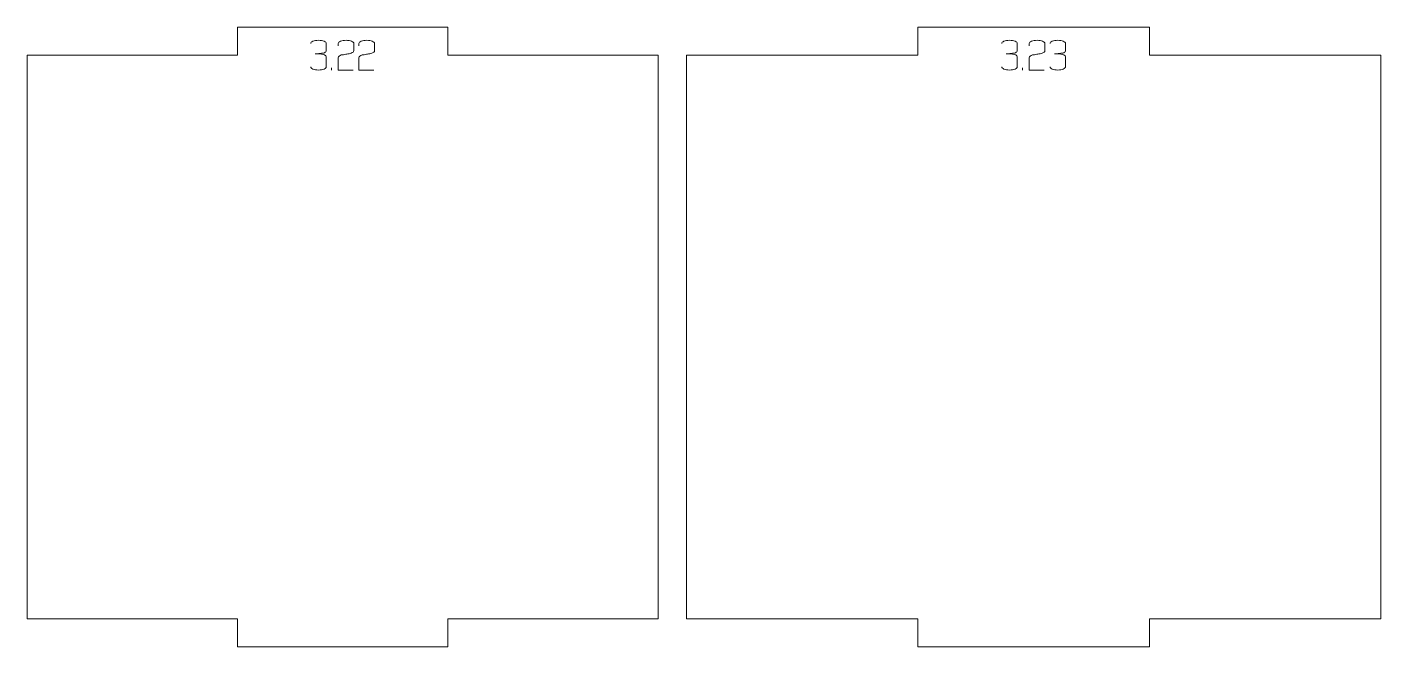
# Model space of a CAD drawing. Header units: centimetres. Extents: x -158 to 228, y -202 to 254.
# Drawn here: x -16.46 to -2.05, y -78.55 to -71.95 of the extents above; entities that cross this region are included whole.
import ezdxf

# ---------------------------------------------------------------- set-up
doc = ezdxf.new("R2010")
doc.units = ezdxf.units.CM
doc.header["$MEASUREMENT"] = 0
doc.layers.add('Capa 1', color=7, linetype='Continuous')

msp = doc.modelspace()

# ---------------------------------------------------------------- hatches: boundary and pattern name
at = {"layer": 'Capa 1', "true_color": 0x3e4095}
h = msp.add_hatch(color=175, dxfattribs=at)
edge = h.paths.add_edge_path()
edge.add_spline(control_points=[(-13.35947, -72.40756), (-13.38301, -72.40756), (-13.40266, -72.40412), (-13.4184, -72.39724), (-13.43415, -72.39036), (-13.44202, -72.38203), (-13.44202, -72.37225), (-13.44202, -72.38203), (-13.43415, -72.39036), (-13.4184, -72.39724), (-13.40266, -72.40412), (-13.38301, -72.40756), (-13.35947, -72.40756), (-13.33593, -72.40756), (-13.31628, -72.40412), (-13.30054, -72.39724), (-13.28479, -72.39036), (-13.27692, -72.38203), (-13.27692, -72.37225), (-13.27692, -72.37225), (-13.27692, -72.26906), (-13.27692, -72.26906), (-13.27692, -72.2608), (-13.28258, -72.25362), (-13.29389, -72.24751), (-13.3052, -72.24139), (-13.33837, -72.23726), (-13.39341, -72.23512), (-13.33868, -72.23176), (-13.30581, -72.22778), (-13.29481, -72.2232), (-13.2838, -72.21861), (-13.27784, -72.21112), (-13.27692, -72.20073), (-13.27692, -72.20073), (-13.27692, -72.12643), (-13.27692, -72.12643), (-13.27692, -72.11665), (-13.28479, -72.10832), (-13.30054, -72.10144), (-13.31628, -72.09456), (-13.33593, -72.09112), (-13.35947, -72.09112), (-13.38301, -72.09112), (-13.40266, -72.09456), (-13.4184, -72.10144), (-13.43415, -72.10832), (-13.44202, -72.11665), (-13.44202, -72.12643), (-13.44202, -72.11665), (-13.43415, -72.10832), (-13.4184, -72.10144), (-13.40266, -72.09456), (-13.38301, -72.09112), (-13.35947, -72.09112), (-13.33593, -72.09112), (-13.31628, -72.09456), (-13.30054, -72.10144), (-13.28479, -72.10832), (-13.27692, -72.11665), (-13.27692, -72.12643), (-13.27692, -72.12643), (-13.27692, -72.20073), (-13.27692, -72.20073), (-13.27784, -72.21112), (-13.2838, -72.21861), (-13.29481, -72.2232), (-13.30581, -72.22778), (-13.33868, -72.23176), (-13.39341, -72.23512), (-13.33837, -72.23726), (-13.3052, -72.24139), (-13.29389, -72.24751), (-13.28258, -72.25362), (-13.27692, -72.2608), (-13.27692, -72.26906), (-13.27692, -72.26906), (-13.27692, -72.37225), (-13.27692, -72.37225), (-13.27692, -72.38203), (-13.28479, -72.39036), (-13.30054, -72.39724), (-13.31628, -72.40412), (-13.33593, -72.40756), (-13.35947, -72.40756)], knot_values=[0, 0, 0, 0, 0.03571429, 0.03571429, 0.03571429, 0.07142857, 0.07142857, 0.07142857, 0.10714286, 0.10714286, 0.10714286, 0.14285714, 0.14285714, 0.14285714, 0.17857143, 0.17857143, 0.17857143, 0.21428571, 0.21428571, 0.21428571, 0.25, 0.25, 0.25, 0.28571429, 0.28571429, 0.28571429, 0.32142857, 0.32142857, 0.32142857, 0.35714286, 0.35714286, 0.35714286, 0.39285714, 0.39285714, 0.39285714, 0.42857143, 0.42857143, 0.42857143, 0.46428571, 0.46428571, 0.46428571, 0.5, 0.5, 0.5, 0.53571429, 0.53571429, 0.53571429, 0.57142857, 0.57142857, 0.57142857, 0.60714286, 0.60714286, 0.60714286, 0.64285714, 0.64285714, 0.64285714, 0.67857143, 0.67857143, 0.67857143, 0.71428571, 0.71428571, 0.71428571, 0.75, 0.75, 0.75, 0.78571429, 0.78571429, 0.78571429, 0.82142857, 0.82142857, 0.82142857, 0.85714286, 0.85714286, 0.85714286, 0.89285714, 0.89285714, 0.89285714, 0.92857143, 0.92857143, 0.92857143, 0.96428571, 0.96428571, 0.96428571, 1, 1, 1, 1], degree=3, periodic=1)
h = msp.add_hatch(color=175, dxfattribs=at)
edge = h.paths.add_edge_path()
edge.add_spline(control_points=[(-13.14897, -72.40756), (-13.14897, -72.40756), (-13.14897, -72.27502), (-13.14897, -72.27502), (-13.14805, -72.2631), (-13.1372, -72.25393), (-13.11641, -72.24751), (-13.10785, -72.24689), (-13.09967, -72.2459), (-13.09187, -72.24452), (-13.08408, -72.24315), (-13.0762, -72.2417), (-13.06825, -72.24017), (-13.05358, -72.23772), (-13.04234, -72.23573), (-13.03455, -72.23421), (-13.02675, -72.23268), (-13.01918, -72.23069), (-13.01184, -72.22824), (-12.99289, -72.22121), (-12.98341, -72.21219), (-12.98341, -72.20119), (-12.98341, -72.20119), (-12.98341, -72.12643), (-12.98341, -72.12643), (-12.98341, -72.11665), (-12.99128, -72.10832), (-13.00703, -72.10144), (-13.02277, -72.09456), (-13.04242, -72.09112), (-13.06596, -72.09112), (-13.0895, -72.09112), (-13.10915, -72.09456), (-13.12489, -72.10144), (-13.14064, -72.10832), (-13.14851, -72.11665), (-13.14851, -72.12643), (-13.14851, -72.12643), (-13.14851, -72.1489), (-13.14851, -72.1489), (-13.14851, -72.1489), (-13.14851, -72.12643), (-13.14851, -72.12643), (-13.14851, -72.11665), (-13.14064, -72.10832), (-13.12489, -72.10144), (-13.10915, -72.09456), (-13.0895, -72.09112), (-13.06596, -72.09112), (-13.04242, -72.09112), (-13.02277, -72.09456), (-13.00703, -72.10144), (-12.99128, -72.10832), (-12.98341, -72.11665), (-12.98341, -72.12643), (-12.98341, -72.12643), (-12.98341, -72.20119), (-12.98341, -72.20119), (-12.98341, -72.21219), (-12.99289, -72.22121), (-13.01184, -72.22824), (-13.01918, -72.23069), (-13.02675, -72.23268), (-13.03455, -72.23421), (-13.04234, -72.23573), (-13.05358, -72.23772), (-13.06825, -72.24017), (-13.0762, -72.2417), (-13.08408, -72.24315), (-13.09187, -72.24452), (-13.09967, -72.2459), (-13.10785, -72.24689), (-13.11641, -72.24751), (-13.1372, -72.25393), (-13.14805, -72.2631), (-13.14897, -72.27502), (-13.14897, -72.27502), (-13.14897, -72.40756), (-13.14897, -72.40756), (-13.14897, -72.40756), (-12.99212, -72.40756), (-12.99212, -72.40756), (-12.99212, -72.40756), (-13.14897, -72.40756), (-13.14897, -72.40756)], knot_values=[0, 0, 0, 0, 0.03571429, 0.03571429, 0.03571429, 0.07142857, 0.07142857, 0.07142857, 0.10714286, 0.10714286, 0.10714286, 0.14285714, 0.14285714, 0.14285714, 0.17857143, 0.17857143, 0.17857143, 0.21428571, 0.21428571, 0.21428571, 0.25, 0.25, 0.25, 0.28571429, 0.28571429, 0.28571429, 0.32142857, 0.32142857, 0.32142857, 0.35714286, 0.35714286, 0.35714286, 0.39285714, 0.39285714, 0.39285714, 0.42857143, 0.42857143, 0.42857143, 0.46428571, 0.46428571, 0.46428571, 0.5, 0.5, 0.5, 0.53571429, 0.53571429, 0.53571429, 0.57142857, 0.57142857, 0.57142857, 0.60714286, 0.60714286, 0.60714286, 0.64285714, 0.64285714, 0.64285714, 0.67857143, 0.67857143, 0.67857143, 0.71428571, 0.71428571, 0.71428571, 0.75, 0.75, 0.75, 0.78571429, 0.78571429, 0.78571429, 0.82142857, 0.82142857, 0.82142857, 0.85714286, 0.85714286, 0.85714286, 0.89285714, 0.89285714, 0.89285714, 0.92857143, 0.92857143, 0.92857143, 0.96428571, 0.96428571, 0.96428571, 1, 1, 1, 1], degree=3, periodic=1)
h = msp.add_hatch(color=175, dxfattribs=at)
edge = h.paths.add_edge_path()
edge.add_spline(control_points=[(-12.92884, -72.40756), (-12.92884, -72.40756), (-12.92884, -72.27502), (-12.92884, -72.27502), (-12.92792, -72.2631), (-12.91707, -72.25393), (-12.89628, -72.24751), (-12.88772, -72.24689), (-12.87954, -72.2459), (-12.87174, -72.24452), (-12.86395, -72.24315), (-12.85607, -72.2417), (-12.84812, -72.24017), (-12.83345, -72.23772), (-12.82221, -72.23573), (-12.81442, -72.23421), (-12.80662, -72.23268), (-12.79905, -72.23069), (-12.79171, -72.22824), (-12.77276, -72.22121), (-12.76328, -72.21219), (-12.76328, -72.20119), (-12.76328, -72.20119), (-12.76328, -72.12643), (-12.76328, -72.12643), (-12.76328, -72.11665), (-12.77115, -72.10832), (-12.7869, -72.10144), (-12.80264, -72.09456), (-12.82229, -72.09112), (-12.84583, -72.09112), (-12.86937, -72.09112), (-12.88902, -72.09456), (-12.90476, -72.10144), (-12.92051, -72.10832), (-12.92838, -72.11665), (-12.92838, -72.12643), (-12.92838, -72.12643), (-12.92838, -72.1489), (-12.92838, -72.1489), (-12.92838, -72.1489), (-12.92838, -72.12643), (-12.92838, -72.12643), (-12.92838, -72.11665), (-12.92051, -72.10832), (-12.90476, -72.10144), (-12.88902, -72.09456), (-12.86937, -72.09112), (-12.84583, -72.09112), (-12.82229, -72.09112), (-12.80264, -72.09456), (-12.7869, -72.10144), (-12.77115, -72.10832), (-12.76328, -72.11665), (-12.76328, -72.12643), (-12.76328, -72.12643), (-12.76328, -72.20119), (-12.76328, -72.20119), (-12.76328, -72.21219), (-12.77276, -72.22121), (-12.79171, -72.22824), (-12.79905, -72.23069), (-12.80662, -72.23268), (-12.81442, -72.23421), (-12.82221, -72.23573), (-12.83345, -72.23772), (-12.84812, -72.24017), (-12.85607, -72.2417), (-12.86395, -72.24315), (-12.87174, -72.24452), (-12.87954, -72.2459), (-12.88772, -72.24689), (-12.89628, -72.24751), (-12.91707, -72.25393), (-12.92792, -72.2631), (-12.92884, -72.27502), (-12.92884, -72.27502), (-12.92884, -72.40756), (-12.92884, -72.40756), (-12.92884, -72.40756), (-12.77199, -72.40756), (-12.77199, -72.40756), (-12.77199, -72.40756), (-12.92884, -72.40756), (-12.92884, -72.40756)], knot_values=[0, 0, 0, 0, 0.03571429, 0.03571429, 0.03571429, 0.07142857, 0.07142857, 0.07142857, 0.10714286, 0.10714286, 0.10714286, 0.14285714, 0.14285714, 0.14285714, 0.17857143, 0.17857143, 0.17857143, 0.21428571, 0.21428571, 0.21428571, 0.25, 0.25, 0.25, 0.28571429, 0.28571429, 0.28571429, 0.32142857, 0.32142857, 0.32142857, 0.35714286, 0.35714286, 0.35714286, 0.39285714, 0.39285714, 0.39285714, 0.42857143, 0.42857143, 0.42857143, 0.46428571, 0.46428571, 0.46428571, 0.5, 0.5, 0.5, 0.53571429, 0.53571429, 0.53571429, 0.57142857, 0.57142857, 0.57142857, 0.60714286, 0.60714286, 0.60714286, 0.64285714, 0.64285714, 0.64285714, 0.67857143, 0.67857143, 0.67857143, 0.71428571, 0.71428571, 0.71428571, 0.75, 0.75, 0.75, 0.78571429, 0.78571429, 0.78571429, 0.82142857, 0.82142857, 0.82142857, 0.85714286, 0.85714286, 0.85714286, 0.89285714, 0.89285714, 0.89285714, 0.92857143, 0.92857143, 0.92857143, 0.96428571, 0.96428571, 0.96428571, 1, 1, 1, 1], degree=3, periodic=1)
h = msp.add_hatch(color=175, dxfattribs=at)
edge = h.paths.add_edge_path()
edge.add_spline(control_points=[(-6.0052, -72.40756), (-6.02874, -72.40756), (-6.04839, -72.40412), (-6.06413, -72.39724), (-6.07988, -72.39036), (-6.08775, -72.38203), (-6.08775, -72.37225), (-6.08775, -72.38203), (-6.07988, -72.39036), (-6.06413, -72.39724), (-6.04839, -72.40412), (-6.02874, -72.40756), (-6.0052, -72.40756), (-5.98166, -72.40756), (-5.96201, -72.40412), (-5.94627, -72.39724), (-5.93052, -72.39036), (-5.92265, -72.38203), (-5.92265, -72.37225), (-5.92265, -72.37225), (-5.92265, -72.26906), (-5.92265, -72.26906), (-5.92265, -72.2608), (-5.92831, -72.25362), (-5.93962, -72.24751), (-5.95093, -72.24139), (-5.9841, -72.23726), (-6.03914, -72.23512), (-5.98441, -72.23176), (-5.95154, -72.22778), (-5.94054, -72.2232), (-5.92953, -72.21861), (-5.92357, -72.21112), (-5.92265, -72.20073), (-5.92265, -72.20073), (-5.92265, -72.12643), (-5.92265, -72.12643), (-5.92265, -72.11665), (-5.93052, -72.10832), (-5.94627, -72.10144), (-5.96201, -72.09456), (-5.98166, -72.09112), (-6.0052, -72.09112), (-6.02874, -72.09112), (-6.04839, -72.09456), (-6.06413, -72.10144), (-6.07988, -72.10832), (-6.08775, -72.11665), (-6.08775, -72.12643), (-6.08775, -72.11665), (-6.07988, -72.10832), (-6.06413, -72.10144), (-6.04839, -72.09456), (-6.02874, -72.09112), (-6.0052, -72.09112), (-5.98166, -72.09112), (-5.96201, -72.09456), (-5.94627, -72.10144), (-5.93052, -72.10832), (-5.92265, -72.11665), (-5.92265, -72.12643), (-5.92265, -72.12643), (-5.92265, -72.20073), (-5.92265, -72.20073), (-5.92357, -72.21112), (-5.92953, -72.21861), (-5.94054, -72.2232), (-5.95154, -72.22778), (-5.98441, -72.23176), (-6.03914, -72.23512), (-5.9841, -72.23726), (-5.95093, -72.24139), (-5.93962, -72.24751), (-5.92831, -72.25362), (-5.92265, -72.2608), (-5.92265, -72.26906), (-5.92265, -72.26906), (-5.92265, -72.37225), (-5.92265, -72.37225), (-5.92265, -72.38203), (-5.93052, -72.39036), (-5.94627, -72.39724), (-5.96201, -72.40412), (-5.98166, -72.40756), (-6.0052, -72.40756)], knot_values=[0, 0, 0, 0, 0.03571429, 0.03571429, 0.03571429, 0.07142857, 0.07142857, 0.07142857, 0.10714286, 0.10714286, 0.10714286, 0.14285714, 0.14285714, 0.14285714, 0.17857143, 0.17857143, 0.17857143, 0.21428571, 0.21428571, 0.21428571, 0.25, 0.25, 0.25, 0.28571429, 0.28571429, 0.28571429, 0.32142857, 0.32142857, 0.32142857, 0.35714286, 0.35714286, 0.35714286, 0.39285714, 0.39285714, 0.39285714, 0.42857143, 0.42857143, 0.42857143, 0.46428571, 0.46428571, 0.46428571, 0.5, 0.5, 0.5, 0.53571429, 0.53571429, 0.53571429, 0.57142857, 0.57142857, 0.57142857, 0.60714286, 0.60714286, 0.60714286, 0.64285714, 0.64285714, 0.64285714, 0.67857143, 0.67857143, 0.67857143, 0.71428571, 0.71428571, 0.71428571, 0.75, 0.75, 0.75, 0.78571429, 0.78571429, 0.78571429, 0.82142857, 0.82142857, 0.82142857, 0.85714286, 0.85714286, 0.85714286, 0.89285714, 0.89285714, 0.89285714, 0.92857143, 0.92857143, 0.92857143, 0.96428571, 0.96428571, 0.96428571, 1, 1, 1, 1], degree=3, periodic=1)
h = msp.add_hatch(color=175, dxfattribs=at)
edge = h.paths.add_edge_path()
edge.add_spline(control_points=[(-5.7947, -72.40756), (-5.7947, -72.40756), (-5.7947, -72.27502), (-5.7947, -72.27502), (-5.79378, -72.2631), (-5.78293, -72.25393), (-5.76214, -72.24751), (-5.75358, -72.24689), (-5.7454, -72.2459), (-5.7376, -72.24452), (-5.72981, -72.24315), (-5.72193, -72.2417), (-5.71398, -72.24017), (-5.69931, -72.23772), (-5.68807, -72.23573), (-5.68028, -72.23421), (-5.67248, -72.23268), (-5.66491, -72.23069), (-5.65757, -72.22824), (-5.63862, -72.22121), (-5.62914, -72.21219), (-5.62914, -72.20119), (-5.62914, -72.20119), (-5.62914, -72.12643), (-5.62914, -72.12643), (-5.62914, -72.11665), (-5.63701, -72.10832), (-5.65276, -72.10144), (-5.6685, -72.09456), (-5.68815, -72.09112), (-5.71169, -72.09112), (-5.73523, -72.09112), (-5.75488, -72.09456), (-5.77062, -72.10144), (-5.78637, -72.10832), (-5.79424, -72.11665), (-5.79424, -72.12643), (-5.79424, -72.12643), (-5.79424, -72.1489), (-5.79424, -72.1489), (-5.79424, -72.1489), (-5.79424, -72.12643), (-5.79424, -72.12643), (-5.79424, -72.11665), (-5.78637, -72.10832), (-5.77062, -72.10144), (-5.75488, -72.09456), (-5.73523, -72.09112), (-5.71169, -72.09112), (-5.68815, -72.09112), (-5.6685, -72.09456), (-5.65276, -72.10144), (-5.63701, -72.10832), (-5.62914, -72.11665), (-5.62914, -72.12643), (-5.62914, -72.12643), (-5.62914, -72.20119), (-5.62914, -72.20119), (-5.62914, -72.21219), (-5.63862, -72.22121), (-5.65757, -72.22824), (-5.66491, -72.23069), (-5.67248, -72.23268), (-5.68028, -72.23421), (-5.68807, -72.23573), (-5.69931, -72.23772), (-5.71398, -72.24017), (-5.72193, -72.2417), (-5.72981, -72.24315), (-5.7376, -72.24452), (-5.7454, -72.2459), (-5.75358, -72.24689), (-5.76214, -72.24751), (-5.78293, -72.25393), (-5.79378, -72.2631), (-5.7947, -72.27502), (-5.7947, -72.27502), (-5.7947, -72.40756), (-5.7947, -72.40756), (-5.7947, -72.40756), (-5.63785, -72.40756), (-5.63785, -72.40756), (-5.63785, -72.40756), (-5.7947, -72.40756), (-5.7947, -72.40756)], knot_values=[0, 0, 0, 0, 0.03571429, 0.03571429, 0.03571429, 0.07142857, 0.07142857, 0.07142857, 0.10714286, 0.10714286, 0.10714286, 0.14285714, 0.14285714, 0.14285714, 0.17857143, 0.17857143, 0.17857143, 0.21428571, 0.21428571, 0.21428571, 0.25, 0.25, 0.25, 0.28571429, 0.28571429, 0.28571429, 0.32142857, 0.32142857, 0.32142857, 0.35714286, 0.35714286, 0.35714286, 0.39285714, 0.39285714, 0.39285714, 0.42857143, 0.42857143, 0.42857143, 0.46428571, 0.46428571, 0.46428571, 0.5, 0.5, 0.5, 0.53571429, 0.53571429, 0.53571429, 0.57142857, 0.57142857, 0.57142857, 0.60714286, 0.60714286, 0.60714286, 0.64285714, 0.64285714, 0.64285714, 0.67857143, 0.67857143, 0.67857143, 0.71428571, 0.71428571, 0.71428571, 0.75, 0.75, 0.75, 0.78571429, 0.78571429, 0.78571429, 0.82142857, 0.82142857, 0.82142857, 0.85714286, 0.85714286, 0.85714286, 0.89285714, 0.89285714, 0.89285714, 0.92857143, 0.92857143, 0.92857143, 0.96428571, 0.96428571, 0.96428571, 1, 1, 1, 1], degree=3, periodic=1)
h = msp.add_hatch(color=175, dxfattribs=at)
edge = h.paths.add_edge_path()
edge.add_spline(control_points=[(-5.49156, -72.40756), (-5.5151, -72.40756), (-5.53475, -72.40412), (-5.55049, -72.39724), (-5.56624, -72.39036), (-5.57411, -72.38203), (-5.57411, -72.37225), (-5.57411, -72.38203), (-5.56624, -72.39036), (-5.55049, -72.39724), (-5.53475, -72.40412), (-5.5151, -72.40756), (-5.49156, -72.40756), (-5.46802, -72.40756), (-5.44837, -72.40412), (-5.43263, -72.39724), (-5.41688, -72.39036), (-5.40901, -72.38203), (-5.40901, -72.37225), (-5.40901, -72.37225), (-5.40901, -72.26906), (-5.40901, -72.26906), (-5.40901, -72.2608), (-5.41467, -72.25362), (-5.42598, -72.24751), (-5.43729, -72.24139), (-5.47046, -72.23726), (-5.5255, -72.23512), (-5.47077, -72.23176), (-5.4379, -72.22778), (-5.4269, -72.2232), (-5.41589, -72.21861), (-5.40993, -72.21112), (-5.40901, -72.20073), (-5.40901, -72.20073), (-5.40901, -72.12643), (-5.40901, -72.12643), (-5.40901, -72.11665), (-5.41688, -72.10832), (-5.43263, -72.10144), (-5.44837, -72.09456), (-5.46802, -72.09112), (-5.49156, -72.09112), (-5.5151, -72.09112), (-5.53475, -72.09456), (-5.55049, -72.10144), (-5.56624, -72.10832), (-5.57411, -72.11665), (-5.57411, -72.12643), (-5.57411, -72.11665), (-5.56624, -72.10832), (-5.55049, -72.10144), (-5.53475, -72.09456), (-5.5151, -72.09112), (-5.49156, -72.09112), (-5.46802, -72.09112), (-5.44837, -72.09456), (-5.43263, -72.10144), (-5.41688, -72.10832), (-5.40901, -72.11665), (-5.40901, -72.12643), (-5.40901, -72.12643), (-5.40901, -72.20073), (-5.40901, -72.20073), (-5.40993, -72.21112), (-5.41589, -72.21861), (-5.4269, -72.2232), (-5.4379, -72.22778), (-5.47077, -72.23176), (-5.5255, -72.23512), (-5.47046, -72.23726), (-5.43729, -72.24139), (-5.42598, -72.24751), (-5.41467, -72.25362), (-5.40901, -72.2608), (-5.40901, -72.26906), (-5.40901, -72.26906), (-5.40901, -72.37225), (-5.40901, -72.37225), (-5.40901, -72.38203), (-5.41688, -72.39036), (-5.43263, -72.39724), (-5.44837, -72.40412), (-5.46802, -72.40756), (-5.49156, -72.40756)], knot_values=[0, 0, 0, 0, 0.03571429, 0.03571429, 0.03571429, 0.07142857, 0.07142857, 0.07142857, 0.10714286, 0.10714286, 0.10714286, 0.14285714, 0.14285714, 0.14285714, 0.17857143, 0.17857143, 0.17857143, 0.21428571, 0.21428571, 0.21428571, 0.25, 0.25, 0.25, 0.28571429, 0.28571429, 0.28571429, 0.32142857, 0.32142857, 0.32142857, 0.35714286, 0.35714286, 0.35714286, 0.39285714, 0.39285714, 0.39285714, 0.42857143, 0.42857143, 0.42857143, 0.46428571, 0.46428571, 0.46428571, 0.5, 0.5, 0.5, 0.53571429, 0.53571429, 0.53571429, 0.57142857, 0.57142857, 0.57142857, 0.60714286, 0.60714286, 0.60714286, 0.64285714, 0.64285714, 0.64285714, 0.67857143, 0.67857143, 0.67857143, 0.71428571, 0.71428571, 0.71428571, 0.75, 0.75, 0.75, 0.78571429, 0.78571429, 0.78571429, 0.82142857, 0.82142857, 0.82142857, 0.85714286, 0.85714286, 0.85714286, 0.89285714, 0.89285714, 0.89285714, 0.92857143, 0.92857143, 0.92857143, 0.96428571, 0.96428571, 0.96428571, 1, 1, 1, 1], degree=3, periodic=1)
h = msp.add_hatch(color=175, dxfattribs=at)
edge = h.paths.add_edge_path()
edge.add_spline(control_points=[(-13.22189, -72.40756), (-13.22189, -72.40756), (-13.22189, -72.38509), (-13.22189, -72.38509), (-13.22189, -72.38509), (-13.22189, -72.40756), (-13.22189, -72.40756)], knot_values=[0, 0, 0, 0, 0.5, 0.5, 0.5, 1, 1, 1, 1], degree=3, periodic=1)
h = msp.add_hatch(color=175, dxfattribs=at)
edge = h.paths.add_edge_path()
edge.add_spline(control_points=[(-5.86762, -72.40756), (-5.86762, -72.40756), (-5.86762, -72.38509), (-5.86762, -72.38509), (-5.86762, -72.38509), (-5.86762, -72.40756), (-5.86762, -72.40756)], knot_values=[0, 0, 0, 0, 0.5, 0.5, 0.5, 1, 1, 1, 1], degree=3, periodic=1)

# ---------------------------------------------------------------- linework, layer by layer
at = {"layer": 'Capa 1', "color": 240, "lineweight": 20}
for points in [[(-16.46091, -72.25036), (-16.46091, -72.25036), (-16.46091, -78.25036), (-16.46091, -78.25036), (-16.46091, -78.25036), (-14.22207, -78.25036), (-14.22207, -78.25036), (-14.22207, -78.25036), (-14.22207, -78.55036), (-14.22207, -78.55036), (-14.22207, -78.55036), (-11.98323, -78.55036), (-11.98323, -78.55036), (-11.98323, -78.55036), (-11.98323, -78.25036), (-11.98323, -78.25036), (-11.98323, -78.25036), (-9.74439, -78.25036), (-9.74439, -78.25036), (-9.74439, -78.25036), (-9.74439, -72.25036), (-9.74439, -72.25036), (-9.74439, -72.25036), (-11.98323, -72.25036), (-11.98323, -72.25036), (-11.98323, -72.25036), (-11.98323, -71.95036), (-11.98323, -71.95036), (-11.98323, -71.95036), (-14.22207, -71.95036), (-14.22207, -71.95036), (-14.22207, -71.95036), (-14.22207, -72.25036), (-14.22207, -72.25036), (-14.22207, -72.25036), (-16.46091, -72.25036), (-16.46091, -72.25036)], [(-9.44439, -72.25036), (-9.44439, -72.25036), (-9.44439, -78.25036), (-9.44439, -78.25036), (-9.44439, -78.25036), (-6.98038, -78.25036), (-6.98038, -78.25036), (-6.98038, -78.25036), (-6.98038, -78.55036), (-6.98038, -78.55036), (-6.98038, -78.55036), (-4.51637, -78.55036), (-4.51637, -78.55036), (-4.51637, -78.55036), (-4.51637, -78.25036), (-4.51637, -78.25036), (-4.51637, -78.25036), (-2.05236, -78.25036), (-2.05236, -78.25036), (-2.05236, -78.25036), (-2.05236, -72.25036), (-2.05236, -72.25036), (-2.05236, -72.25036), (-4.51637, -72.25036), (-4.51637, -72.25036), (-4.51637, -72.25036), (-4.51637, -71.95036), (-4.51637, -71.95036), (-4.51637, -71.95036), (-6.98038, -71.95036), (-6.98038, -71.95036), (-6.98038, -71.95036), (-6.98038, -72.25036), (-6.98038, -72.25036), (-6.98038, -72.25036), (-9.44439, -72.25036), (-9.44439, -72.25036)]]:
    msp.add_open_spline(points, degree=3, knots=[0, 0, 0, 0, 0.08333333, 0.08333333, 0.08333333, 0.16666667, 0.16666667, 0.16666667, 0.25, 0.25, 0.25, 0.33333333, 0.33333333, 0.33333333, 0.41666667, 0.41666667, 0.41666667, 0.5, 0.5, 0.5, 0.58333333, 0.58333333, 0.58333333, 0.66666667, 0.66666667, 0.66666667, 0.75, 0.75, 0.75, 0.83333333, 0.83333333, 0.83333333, 0.91666667, 0.91666667, 0.91666667, 1, 1, 1, 1], dxfattribs=at)
at = {"layer": 'Capa 1', "color": 114, "lineweight": 9}
for points, knots in [([(-13.35947, -72.40756), (-13.38301, -72.40756), (-13.40266, -72.40412), (-13.4184, -72.39724), (-13.43415, -72.39036), (-13.44202, -72.38203), (-13.44202, -72.37225), (-13.44202, -72.38203), (-13.43415, -72.39036), (-13.4184, -72.39724), (-13.40266, -72.40412), (-13.38301, -72.40756), (-13.35947, -72.40756), (-13.33593, -72.40756), (-13.31628, -72.40412), (-13.30054, -72.39724), (-13.28479, -72.39036), (-13.27692, -72.38203), (-13.27692, -72.37225), (-13.27692, -72.37225), (-13.27692, -72.26906), (-13.27692, -72.26906), (-13.27692, -72.2608), (-13.28258, -72.25362), (-13.29389, -72.24751), (-13.3052, -72.24139), (-13.33837, -72.23726), (-13.39341, -72.23512), (-13.33868, -72.23176), (-13.30581, -72.22778), (-13.29481, -72.2232), (-13.2838, -72.21861), (-13.27784, -72.21112), (-13.27692, -72.20073), (-13.27692, -72.20073), (-13.27692, -72.12643), (-13.27692, -72.12643), (-13.27692, -72.11665), (-13.28479, -72.10832), (-13.30054, -72.10144), (-13.31628, -72.09456), (-13.33593, -72.09112), (-13.35947, -72.09112), (-13.38301, -72.09112), (-13.40266, -72.09456), (-13.4184, -72.10144), (-13.43415, -72.10832), (-13.44202, -72.11665), (-13.44202, -72.12643), (-13.44202, -72.11665), (-13.43415, -72.10832), (-13.4184, -72.10144), (-13.40266, -72.09456), (-13.38301, -72.09112), (-13.35947, -72.09112), (-13.33593, -72.09112), (-13.31628, -72.09456), (-13.30054, -72.10144), (-13.28479, -72.10832), (-13.27692, -72.11665), (-13.27692, -72.12643), (-13.27692, -72.12643), (-13.27692, -72.20073), (-13.27692, -72.20073), (-13.27784, -72.21112), (-13.2838, -72.21861), (-13.29481, -72.2232), (-13.30581, -72.22778), (-13.33868, -72.23176), (-13.39341, -72.23512), (-13.33837, -72.23726), (-13.3052, -72.24139), (-13.29389, -72.24751), (-13.28258, -72.25362), (-13.27692, -72.2608), (-13.27692, -72.26906), (-13.27692, -72.26906), (-13.27692, -72.37225), (-13.27692, -72.37225), (-13.27692, -72.38203), (-13.28479, -72.39036), (-13.30054, -72.39724), (-13.31628, -72.40412), (-13.33593, -72.40756), (-13.35947, -72.40756)], [0, 0, 0, 0, 0.03571429, 0.03571429, 0.03571429, 0.07142857, 0.07142857, 0.07142857, 0.10714286, 0.10714286, 0.10714286, 0.14285714, 0.14285714, 0.14285714, 0.17857143, 0.17857143, 0.17857143, 0.21428571, 0.21428571, 0.21428571, 0.25, 0.25, 0.25, 0.28571429, 0.28571429, 0.28571429, 0.32142857, 0.32142857, 0.32142857, 0.35714286, 0.35714286, 0.35714286, 0.39285714, 0.39285714, 0.39285714, 0.42857143, 0.42857143, 0.42857143, 0.46428571, 0.46428571, 0.46428571, 0.5, 0.5, 0.5, 0.53571429, 0.53571429, 0.53571429, 0.57142857, 0.57142857, 0.57142857, 0.60714286, 0.60714286, 0.60714286, 0.64285714, 0.64285714, 0.64285714, 0.67857143, 0.67857143, 0.67857143, 0.71428571, 0.71428571, 0.71428571, 0.75, 0.75, 0.75, 0.78571429, 0.78571429, 0.78571429, 0.82142857, 0.82142857, 0.82142857, 0.85714286, 0.85714286, 0.85714286, 0.89285714, 0.89285714, 0.89285714, 0.92857143, 0.92857143, 0.92857143, 0.96428571, 0.96428571, 0.96428571, 1, 1, 1, 1]), ([(-13.14897, -72.40756), (-13.14897, -72.40756), (-13.14897, -72.27502), (-13.14897, -72.27502), (-13.14805, -72.2631), (-13.1372, -72.25393), (-13.11641, -72.24751), (-13.10785, -72.24689), (-13.09967, -72.2459), (-13.09187, -72.24452), (-13.08408, -72.24315), (-13.0762, -72.2417), (-13.06825, -72.24017), (-13.05358, -72.23772), (-13.04234, -72.23573), (-13.03455, -72.23421), (-13.02675, -72.23268), (-13.01918, -72.23069), (-13.01184, -72.22824), (-12.99289, -72.22121), (-12.98341, -72.21219), (-12.98341, -72.20119), (-12.98341, -72.20119), (-12.98341, -72.12643), (-12.98341, -72.12643), (-12.98341, -72.11665), (-12.99128, -72.10832), (-13.00703, -72.10144), (-13.02277, -72.09456), (-13.04242, -72.09112), (-13.06596, -72.09112), (-13.0895, -72.09112), (-13.10915, -72.09456), (-13.12489, -72.10144), (-13.14064, -72.10832), (-13.14851, -72.11665), (-13.14851, -72.12643), (-13.14851, -72.12643), (-13.14851, -72.1489), (-13.14851, -72.1489), (-13.14851, -72.1489), (-13.14851, -72.12643), (-13.14851, -72.12643), (-13.14851, -72.11665), (-13.14064, -72.10832), (-13.12489, -72.10144), (-13.10915, -72.09456), (-13.0895, -72.09112), (-13.06596, -72.09112), (-13.04242, -72.09112), (-13.02277, -72.09456), (-13.00703, -72.10144), (-12.99128, -72.10832), (-12.98341, -72.11665), (-12.98341, -72.12643), (-12.98341, -72.12643), (-12.98341, -72.20119), (-12.98341, -72.20119), (-12.98341, -72.21219), (-12.99289, -72.22121), (-13.01184, -72.22824), (-13.01918, -72.23069), (-13.02675, -72.23268), (-13.03455, -72.23421), (-13.04234, -72.23573), (-13.05358, -72.23772), (-13.06825, -72.24017), (-13.0762, -72.2417), (-13.08408, -72.24315), (-13.09187, -72.24452), (-13.09967, -72.2459), (-13.10785, -72.24689), (-13.11641, -72.24751), (-13.1372, -72.25393), (-13.14805, -72.2631), (-13.14897, -72.27502), (-13.14897, -72.27502), (-13.14897, -72.40756), (-13.14897, -72.40756), (-13.14897, -72.40756), (-12.99212, -72.40756), (-12.99212, -72.40756), (-12.99212, -72.40756), (-13.14897, -72.40756), (-13.14897, -72.40756)], [0, 0, 0, 0, 0.03571429, 0.03571429, 0.03571429, 0.07142857, 0.07142857, 0.07142857, 0.10714286, 0.10714286, 0.10714286, 0.14285714, 0.14285714, 0.14285714, 0.17857143, 0.17857143, 0.17857143, 0.21428571, 0.21428571, 0.21428571, 0.25, 0.25, 0.25, 0.28571429, 0.28571429, 0.28571429, 0.32142857, 0.32142857, 0.32142857, 0.35714286, 0.35714286, 0.35714286, 0.39285714, 0.39285714, 0.39285714, 0.42857143, 0.42857143, 0.42857143, 0.46428571, 0.46428571, 0.46428571, 0.5, 0.5, 0.5, 0.53571429, 0.53571429, 0.53571429, 0.57142857, 0.57142857, 0.57142857, 0.60714286, 0.60714286, 0.60714286, 0.64285714, 0.64285714, 0.64285714, 0.67857143, 0.67857143, 0.67857143, 0.71428571, 0.71428571, 0.71428571, 0.75, 0.75, 0.75, 0.78571429, 0.78571429, 0.78571429, 0.82142857, 0.82142857, 0.82142857, 0.85714286, 0.85714286, 0.85714286, 0.89285714, 0.89285714, 0.89285714, 0.92857143, 0.92857143, 0.92857143, 0.96428571, 0.96428571, 0.96428571, 1, 1, 1, 1]), ([(-12.92884, -72.40756), (-12.92884, -72.40756), (-12.92884, -72.27502), (-12.92884, -72.27502), (-12.92792, -72.2631), (-12.91707, -72.25393), (-12.89628, -72.24751), (-12.88772, -72.24689), (-12.87954, -72.2459), (-12.87174, -72.24452), (-12.86395, -72.24315), (-12.85607, -72.2417), (-12.84812, -72.24017), (-12.83345, -72.23772), (-12.82221, -72.23573), (-12.81442, -72.23421), (-12.80662, -72.23268), (-12.79905, -72.23069), (-12.79171, -72.22824), (-12.77276, -72.22121), (-12.76328, -72.21219), (-12.76328, -72.20119), (-12.76328, -72.20119), (-12.76328, -72.12643), (-12.76328, -72.12643), (-12.76328, -72.11665), (-12.77115, -72.10832), (-12.7869, -72.10144), (-12.80264, -72.09456), (-12.82229, -72.09112), (-12.84583, -72.09112), (-12.86937, -72.09112), (-12.88902, -72.09456), (-12.90476, -72.10144), (-12.92051, -72.10832), (-12.92838, -72.11665), (-12.92838, -72.12643), (-12.92838, -72.12643), (-12.92838, -72.1489), (-12.92838, -72.1489), (-12.92838, -72.1489), (-12.92838, -72.12643), (-12.92838, -72.12643), (-12.92838, -72.11665), (-12.92051, -72.10832), (-12.90476, -72.10144), (-12.88902, -72.09456), (-12.86937, -72.09112), (-12.84583, -72.09112), (-12.82229, -72.09112), (-12.80264, -72.09456), (-12.7869, -72.10144), (-12.77115, -72.10832), (-12.76328, -72.11665), (-12.76328, -72.12643), (-12.76328, -72.12643), (-12.76328, -72.20119), (-12.76328, -72.20119), (-12.76328, -72.21219), (-12.77276, -72.22121), (-12.79171, -72.22824), (-12.79905, -72.23069), (-12.80662, -72.23268), (-12.81442, -72.23421), (-12.82221, -72.23573), (-12.83345, -72.23772), (-12.84812, -72.24017), (-12.85607, -72.2417), (-12.86395, -72.24315), (-12.87174, -72.24452), (-12.87954, -72.2459), (-12.88772, -72.24689), (-12.89628, -72.24751), (-12.91707, -72.25393), (-12.92792, -72.2631), (-12.92884, -72.27502), (-12.92884, -72.27502), (-12.92884, -72.40756), (-12.92884, -72.40756), (-12.92884, -72.40756), (-12.77199, -72.40756), (-12.77199, -72.40756), (-12.77199, -72.40756), (-12.92884, -72.40756), (-12.92884, -72.40756)], [0, 0, 0, 0, 0.03571429, 0.03571429, 0.03571429, 0.07142857, 0.07142857, 0.07142857, 0.10714286, 0.10714286, 0.10714286, 0.14285714, 0.14285714, 0.14285714, 0.17857143, 0.17857143, 0.17857143, 0.21428571, 0.21428571, 0.21428571, 0.25, 0.25, 0.25, 0.28571429, 0.28571429, 0.28571429, 0.32142857, 0.32142857, 0.32142857, 0.35714286, 0.35714286, 0.35714286, 0.39285714, 0.39285714, 0.39285714, 0.42857143, 0.42857143, 0.42857143, 0.46428571, 0.46428571, 0.46428571, 0.5, 0.5, 0.5, 0.53571429, 0.53571429, 0.53571429, 0.57142857, 0.57142857, 0.57142857, 0.60714286, 0.60714286, 0.60714286, 0.64285714, 0.64285714, 0.64285714, 0.67857143, 0.67857143, 0.67857143, 0.71428571, 0.71428571, 0.71428571, 0.75, 0.75, 0.75, 0.78571429, 0.78571429, 0.78571429, 0.82142857, 0.82142857, 0.82142857, 0.85714286, 0.85714286, 0.85714286, 0.89285714, 0.89285714, 0.89285714, 0.92857143, 0.92857143, 0.92857143, 0.96428571, 0.96428571, 0.96428571, 1, 1, 1, 1]), ([(-6.0052, -72.40756), (-6.02874, -72.40756), (-6.04839, -72.40412), (-6.06413, -72.39724), (-6.07988, -72.39036), (-6.08775, -72.38203), (-6.08775, -72.37225), (-6.08775, -72.38203), (-6.07988, -72.39036), (-6.06413, -72.39724), (-6.04839, -72.40412), (-6.02874, -72.40756), (-6.0052, -72.40756), (-5.98166, -72.40756), (-5.96201, -72.40412), (-5.94627, -72.39724), (-5.93052, -72.39036), (-5.92265, -72.38203), (-5.92265, -72.37225), (-5.92265, -72.37225), (-5.92265, -72.26906), (-5.92265, -72.26906), (-5.92265, -72.2608), (-5.92831, -72.25362), (-5.93962, -72.24751), (-5.95093, -72.24139), (-5.9841, -72.23726), (-6.03914, -72.23512), (-5.98441, -72.23176), (-5.95154, -72.22778), (-5.94054, -72.2232), (-5.92953, -72.21861), (-5.92357, -72.21112), (-5.92265, -72.20073), (-5.92265, -72.20073), (-5.92265, -72.12643), (-5.92265, -72.12643), (-5.92265, -72.11665), (-5.93052, -72.10832), (-5.94627, -72.10144), (-5.96201, -72.09456), (-5.98166, -72.09112), (-6.0052, -72.09112), (-6.02874, -72.09112), (-6.04839, -72.09456), (-6.06413, -72.10144), (-6.07988, -72.10832), (-6.08775, -72.11665), (-6.08775, -72.12643), (-6.08775, -72.11665), (-6.07988, -72.10832), (-6.06413, -72.10144), (-6.04839, -72.09456), (-6.02874, -72.09112), (-6.0052, -72.09112), (-5.98166, -72.09112), (-5.96201, -72.09456), (-5.94627, -72.10144), (-5.93052, -72.10832), (-5.92265, -72.11665), (-5.92265, -72.12643), (-5.92265, -72.12643), (-5.92265, -72.20073), (-5.92265, -72.20073), (-5.92357, -72.21112), (-5.92953, -72.21861), (-5.94054, -72.2232), (-5.95154, -72.22778), (-5.98441, -72.23176), (-6.03914, -72.23512), (-5.9841, -72.23726), (-5.95093, -72.24139), (-5.93962, -72.24751), (-5.92831, -72.25362), (-5.92265, -72.2608), (-5.92265, -72.26906), (-5.92265, -72.26906), (-5.92265, -72.37225), (-5.92265, -72.37225), (-5.92265, -72.38203), (-5.93052, -72.39036), (-5.94627, -72.39724), (-5.96201, -72.40412), (-5.98166, -72.40756), (-6.0052, -72.40756)], [0, 0, 0, 0, 0.03571429, 0.03571429, 0.03571429, 0.07142857, 0.07142857, 0.07142857, 0.10714286, 0.10714286, 0.10714286, 0.14285714, 0.14285714, 0.14285714, 0.17857143, 0.17857143, 0.17857143, 0.21428571, 0.21428571, 0.21428571, 0.25, 0.25, 0.25, 0.28571429, 0.28571429, 0.28571429, 0.32142857, 0.32142857, 0.32142857, 0.35714286, 0.35714286, 0.35714286, 0.39285714, 0.39285714, 0.39285714, 0.42857143, 0.42857143, 0.42857143, 0.46428571, 0.46428571, 0.46428571, 0.5, 0.5, 0.5, 0.53571429, 0.53571429, 0.53571429, 0.57142857, 0.57142857, 0.57142857, 0.60714286, 0.60714286, 0.60714286, 0.64285714, 0.64285714, 0.64285714, 0.67857143, 0.67857143, 0.67857143, 0.71428571, 0.71428571, 0.71428571, 0.75, 0.75, 0.75, 0.78571429, 0.78571429, 0.78571429, 0.82142857, 0.82142857, 0.82142857, 0.85714286, 0.85714286, 0.85714286, 0.89285714, 0.89285714, 0.89285714, 0.92857143, 0.92857143, 0.92857143, 0.96428571, 0.96428571, 0.96428571, 1, 1, 1, 1]), ([(-5.7947, -72.40756), (-5.7947, -72.40756), (-5.7947, -72.27502), (-5.7947, -72.27502), (-5.79378, -72.2631), (-5.78293, -72.25393), (-5.76214, -72.24751), (-5.75358, -72.24689), (-5.7454, -72.2459), (-5.7376, -72.24452), (-5.72981, -72.24315), (-5.72193, -72.2417), (-5.71398, -72.24017), (-5.69931, -72.23772), (-5.68807, -72.23573), (-5.68028, -72.23421), (-5.67248, -72.23268), (-5.66491, -72.23069), (-5.65757, -72.22824), (-5.63862, -72.22121), (-5.62914, -72.21219), (-5.62914, -72.20119), (-5.62914, -72.20119), (-5.62914, -72.12643), (-5.62914, -72.12643), (-5.62914, -72.11665), (-5.63701, -72.10832), (-5.65276, -72.10144), (-5.6685, -72.09456), (-5.68815, -72.09112), (-5.71169, -72.09112), (-5.73523, -72.09112), (-5.75488, -72.09456), (-5.77062, -72.10144), (-5.78637, -72.10832), (-5.79424, -72.11665), (-5.79424, -72.12643), (-5.79424, -72.12643), (-5.79424, -72.1489), (-5.79424, -72.1489), (-5.79424, -72.1489), (-5.79424, -72.12643), (-5.79424, -72.12643), (-5.79424, -72.11665), (-5.78637, -72.10832), (-5.77062, -72.10144), (-5.75488, -72.09456), (-5.73523, -72.09112), (-5.71169, -72.09112), (-5.68815, -72.09112), (-5.6685, -72.09456), (-5.65276, -72.10144), (-5.63701, -72.10832), (-5.62914, -72.11665), (-5.62914, -72.12643), (-5.62914, -72.12643), (-5.62914, -72.20119), (-5.62914, -72.20119), (-5.62914, -72.21219), (-5.63862, -72.22121), (-5.65757, -72.22824), (-5.66491, -72.23069), (-5.67248, -72.23268), (-5.68028, -72.23421), (-5.68807, -72.23573), (-5.69931, -72.23772), (-5.71398, -72.24017), (-5.72193, -72.2417), (-5.72981, -72.24315), (-5.7376, -72.24452), (-5.7454, -72.2459), (-5.75358, -72.24689), (-5.76214, -72.24751), (-5.78293, -72.25393), (-5.79378, -72.2631), (-5.7947, -72.27502), (-5.7947, -72.27502), (-5.7947, -72.40756), (-5.7947, -72.40756), (-5.7947, -72.40756), (-5.63785, -72.40756), (-5.63785, -72.40756), (-5.63785, -72.40756), (-5.7947, -72.40756), (-5.7947, -72.40756)], [0, 0, 0, 0, 0.03571429, 0.03571429, 0.03571429, 0.07142857, 0.07142857, 0.07142857, 0.10714286, 0.10714286, 0.10714286, 0.14285714, 0.14285714, 0.14285714, 0.17857143, 0.17857143, 0.17857143, 0.21428571, 0.21428571, 0.21428571, 0.25, 0.25, 0.25, 0.28571429, 0.28571429, 0.28571429, 0.32142857, 0.32142857, 0.32142857, 0.35714286, 0.35714286, 0.35714286, 0.39285714, 0.39285714, 0.39285714, 0.42857143, 0.42857143, 0.42857143, 0.46428571, 0.46428571, 0.46428571, 0.5, 0.5, 0.5, 0.53571429, 0.53571429, 0.53571429, 0.57142857, 0.57142857, 0.57142857, 0.60714286, 0.60714286, 0.60714286, 0.64285714, 0.64285714, 0.64285714, 0.67857143, 0.67857143, 0.67857143, 0.71428571, 0.71428571, 0.71428571, 0.75, 0.75, 0.75, 0.78571429, 0.78571429, 0.78571429, 0.82142857, 0.82142857, 0.82142857, 0.85714286, 0.85714286, 0.85714286, 0.89285714, 0.89285714, 0.89285714, 0.92857143, 0.92857143, 0.92857143, 0.96428571, 0.96428571, 0.96428571, 1, 1, 1, 1]), ([(-5.49156, -72.40756), (-5.5151, -72.40756), (-5.53475, -72.40412), (-5.55049, -72.39724), (-5.56624, -72.39036), (-5.57411, -72.38203), (-5.57411, -72.37225), (-5.57411, -72.38203), (-5.56624, -72.39036), (-5.55049, -72.39724), (-5.53475, -72.40412), (-5.5151, -72.40756), (-5.49156, -72.40756), (-5.46802, -72.40756), (-5.44837, -72.40412), (-5.43263, -72.39724), (-5.41688, -72.39036), (-5.40901, -72.38203), (-5.40901, -72.37225), (-5.40901, -72.37225), (-5.40901, -72.26906), (-5.40901, -72.26906), (-5.40901, -72.2608), (-5.41467, -72.25362), (-5.42598, -72.24751), (-5.43729, -72.24139), (-5.47046, -72.23726), (-5.5255, -72.23512), (-5.47077, -72.23176), (-5.4379, -72.22778), (-5.4269, -72.2232), (-5.41589, -72.21861), (-5.40993, -72.21112), (-5.40901, -72.20073), (-5.40901, -72.20073), (-5.40901, -72.12643), (-5.40901, -72.12643), (-5.40901, -72.11665), (-5.41688, -72.10832), (-5.43263, -72.10144), (-5.44837, -72.09456), (-5.46802, -72.09112), (-5.49156, -72.09112), (-5.5151, -72.09112), (-5.53475, -72.09456), (-5.55049, -72.10144), (-5.56624, -72.10832), (-5.57411, -72.11665), (-5.57411, -72.12643), (-5.57411, -72.11665), (-5.56624, -72.10832), (-5.55049, -72.10144), (-5.53475, -72.09456), (-5.5151, -72.09112), (-5.49156, -72.09112), (-5.46802, -72.09112), (-5.44837, -72.09456), (-5.43263, -72.10144), (-5.41688, -72.10832), (-5.40901, -72.11665), (-5.40901, -72.12643), (-5.40901, -72.12643), (-5.40901, -72.20073), (-5.40901, -72.20073), (-5.40993, -72.21112), (-5.41589, -72.21861), (-5.4269, -72.2232), (-5.4379, -72.22778), (-5.47077, -72.23176), (-5.5255, -72.23512), (-5.47046, -72.23726), (-5.43729, -72.24139), (-5.42598, -72.24751), (-5.41467, -72.25362), (-5.40901, -72.2608), (-5.40901, -72.26906), (-5.40901, -72.26906), (-5.40901, -72.37225), (-5.40901, -72.37225), (-5.40901, -72.38203), (-5.41688, -72.39036), (-5.43263, -72.39724), (-5.44837, -72.40412), (-5.46802, -72.40756), (-5.49156, -72.40756)], [0, 0, 0, 0, 0.03571429, 0.03571429, 0.03571429, 0.07142857, 0.07142857, 0.07142857, 0.10714286, 0.10714286, 0.10714286, 0.14285714, 0.14285714, 0.14285714, 0.17857143, 0.17857143, 0.17857143, 0.21428571, 0.21428571, 0.21428571, 0.25, 0.25, 0.25, 0.28571429, 0.28571429, 0.28571429, 0.32142857, 0.32142857, 0.32142857, 0.35714286, 0.35714286, 0.35714286, 0.39285714, 0.39285714, 0.39285714, 0.42857143, 0.42857143, 0.42857143, 0.46428571, 0.46428571, 0.46428571, 0.5, 0.5, 0.5, 0.53571429, 0.53571429, 0.53571429, 0.57142857, 0.57142857, 0.57142857, 0.60714286, 0.60714286, 0.60714286, 0.64285714, 0.64285714, 0.64285714, 0.67857143, 0.67857143, 0.67857143, 0.71428571, 0.71428571, 0.71428571, 0.75, 0.75, 0.75, 0.78571429, 0.78571429, 0.78571429, 0.82142857, 0.82142857, 0.82142857, 0.85714286, 0.85714286, 0.85714286, 0.89285714, 0.89285714, 0.89285714, 0.92857143, 0.92857143, 0.92857143, 0.96428571, 0.96428571, 0.96428571, 1, 1, 1, 1]), ([(-13.22189, -72.40756), (-13.22189, -72.40756), (-13.22189, -72.38509), (-13.22189, -72.38509), (-13.22189, -72.38509), (-13.22189, -72.40756), (-13.22189, -72.40756)], [0, 0, 0, 0, 0.5, 0.5, 0.5, 1, 1, 1, 1]), ([(-5.86762, -72.40756), (-5.86762, -72.40756), (-5.86762, -72.38509), (-5.86762, -72.38509), (-5.86762, -72.38509), (-5.86762, -72.40756), (-5.86762, -72.40756)], [0, 0, 0, 0, 0.5, 0.5, 0.5, 1, 1, 1, 1])]:
    msp.add_open_spline(points, degree=3, knots=knots, dxfattribs=at)

doc.saveas('drawing.dxf')
